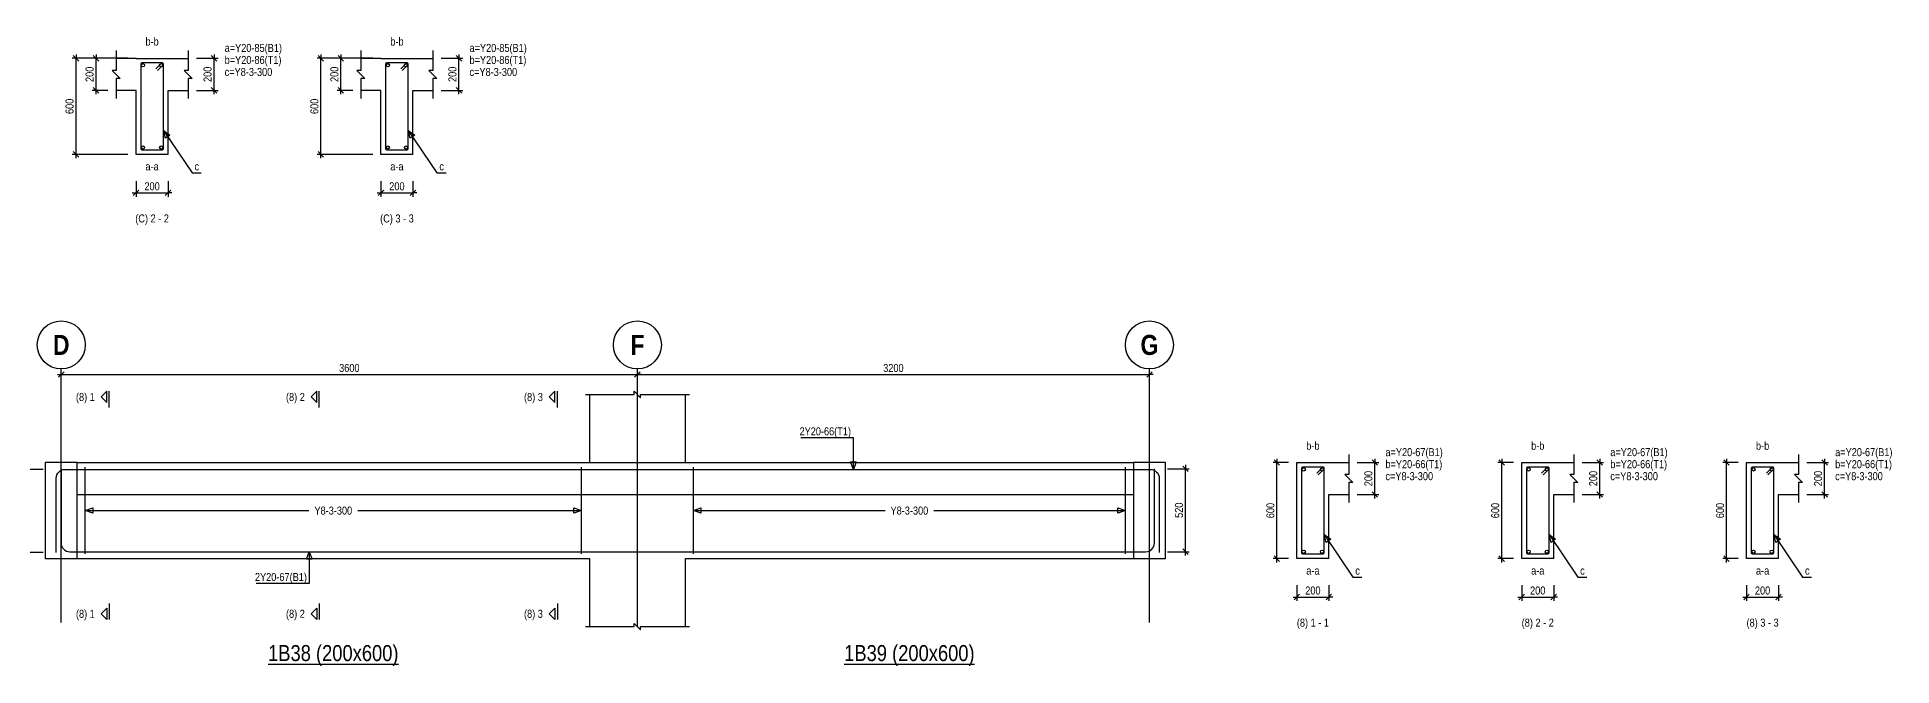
# Model space of a CAD drawing. Extents: x 0 to 206258, y -403073 to 0.
# Drawn here: x 92716 to 115897, y -343514 to -335659 of the extents above; entities that cross this region are included whole.
import ezdxf
from ezdxf.enums import TextEntityAlignment as Align
from ezdxf.lldxf.tags import DXFTag

# ---------------------------------------------------------------- set-up
doc = ezdxf.new("R2010")
doc.units = 0
doc.header["$LTSCALE"] = 1000
for name, color, linetype in [('Axis Circle(Dir 2)', 150, 'Continuous'), ('Axis Label(Dir 1)', 7, 'Continuous'), ('Axis Line(Dir 2)', 150, 'CENTER2'), ('Break Line', 5, 'Continuous'), ('Dimension Line', 5, 'Continuous'), ('Front Elevation Line', 40, 'Continuous'), ('Leader Line', 5, 'Continuous'), ('Link Line', 3, 'Continuous'), ('Rebar Label', 6, 'Continuous'), ('Rebar Line', 7, 'Continuous'), ('Section Label', 1, 'Continuous'), ('Section Line', 1, 'Continuous'), ('Top Rebar Label', 6, 'Continuous'), ('Top Rebar Line', 7, 'Continuous')]:
    doc.layers.add(name, color=color, linetype=linetype)
for name, color, linetype, true_color in [('Back Elevation Line', 191, 'HIDDEN2', 0xd4aaff), ('Beam Label(D)', 94, 'Continuous', 0x008100), ('Beam Line(D)', 112, 'Continuous', 0x00bd5e), ('Link Label', 94, 'Continuous', 0x008100)]:
    doc.layers.add(name, color=color, linetype=linetype, true_color=true_color)
doc.styles.add('Axis Label(Dir 1)', font='ARIALNB.TTF', dxfattribs={"height": 250})
doc.styles.add('Beam Label(D)', font='ARIALN.TTF', dxfattribs={"height": 200})
doc.styles.add('Dimension Text', font='ARIALN.TTF', dxfattribs={"height": 100})
doc.styles.add('Link Label', font='ARIALN.TTF', dxfattribs={"height": 100})
doc.styles.add('Rebar Label', font='ARIALN.TTF', dxfattribs={"height": 100})
doc.styles.add('Section Label', font='ARIALN.TTF', dxfattribs={"height": 100})
doc.styles.add('Top Rebar Label', font='ARIALN.TTF', dxfattribs={"height": 100})
tags = doc.linetypes.add('CENTER2', pattern=[1.125, 0.75, -0.125, 0.125, -0.125]).pattern_tags.tags
tags[10:11] = [DXFTag(74, 4), DXFTag(75, 0), DXFTag(340, '0'), DXFTag(46, 0.0), DXFTag(50, 0.0), DXFTag(44, 0.0), DXFTag(45, 0.0)]
tags[8:9] = [DXFTag(74, 4), DXFTag(75, 0), DXFTag(340, '0'), DXFTag(46, 0.0), DXFTag(50, 0.0), DXFTag(44, 0.0), DXFTag(45, 0.0)]
tags[6:7] = [DXFTag(74, 4), DXFTag(75, 0), DXFTag(340, '0'), DXFTag(46, 0.0), DXFTag(50, 0.0), DXFTag(44, 0.0), DXFTag(45, 0.0)]
tags[4:5] = [DXFTag(74, 4), DXFTag(75, 0), DXFTag(340, '0'), DXFTag(46, 0.0), DXFTag(50, 0.0), DXFTag(44, 0.0), DXFTag(45, 0.0)]
tags = doc.linetypes.add('HIDDEN2', pattern=[0.1875, 0.125, -0.0625]).pattern_tags.tags
tags[6:7] = [DXFTag(74, 4), DXFTag(75, 0), DXFTag(340, '0'), DXFTag(46, 0.0), DXFTag(50, 0.0), DXFTag(44, 0.0), DXFTag(45, 0.0)]
tags[4:5] = [DXFTag(74, 4), DXFTag(75, 0), DXFTag(340, '0'), DXFTag(46, 0.0), DXFTag(50, 0.0), DXFTag(44, 0.0), DXFTag(45, 0.0)]
doc.dimstyles.new('BEAM', dxfattribs={"dimtxt": 100, "dimasz": 30, "dimexe": 48.3, "dimexo": 103.5, "dimgap": 30, "dimtad": 1, "dimtoh": 1, "dimdec": 1, "dimlfac": 0.5, "dimdsep": 46, "dimtxsty": 'Dimension Text', "dimblk": 'PCDIM_TICK', "dimcen": 0.09, "dimclrd": 5, "dimclre": 5, "dimclrt": 5, "dimadec": 1, "dimazin": 0, "dimtp": 1, "dimtm": 1, "dimtfac": 1, "dimtdec": 4, "dimtofl": 0, "dimtmove": 0, "dimatfit": 3, "dimfxl": 1, "dimtolj": 1, "dimtzin": 0, "dimarcsym": 0})

# ---------------------------------------------------------------- blocks, each defined once
blk = doc.blocks.new('PCDIM_TICK')
at = {"layer": 'Dimension Line', "color": 0, "transparency": 33554687}
for p, q in [((1.15, 1.15), (-1.15, -1.15)), ((1.61, 0), (0, 0))]:
    blk.add_line(p, q, dxfattribs=at)
blk = doc.blocks.new('*U4063')
at = {"layer": 'Dimension Line', "color": 5, "true_color": 0x0000ff, "transparency": 16777216}
for p, q in [((94707, -335924), (94977, -335924)), ((94928, -336324), (94928, -335924)), ((94707, -336324), (94977, -336324))]:
    blk.add_line(p, q, dxfattribs=at)
at = {"layer": 'Dimension Line', "color": 5, "true_color": 0x0000ff, "transparency": 16777216, "xscale": 30, "yscale": 30}
for p, rotation in [((94928, -335924), 89.99999999999447), ((94928, -336324), 269.9999999999834)]:
    blk.add_blockref('PCDIM_TICK', p, dxfattribs=dict(at, rotation=rotation))
at = {"layer": 'Dimension Line', "color": 5, "true_color": 0x0000ff, "transparency": 16777216, "insert": (94898, -336124), "char_height": 100, "width": 182.77, "attachment_point": 8, "rotation": 90, "style": 'Dimension Text'}
blk.add_mtext('200', dxfattribs=at)
blk = doc.blocks.new('*U4064')
at = {"layer": 'Dimension Line', "color": 5, "true_color": 0x0000ff, "transparency": 16777216}
for p, q in [((93600, -335924), (93405, -335924)), ((93453, -336324), (93453, -335924)), ((93600, -336324), (93405, -336324))]:
    blk.add_line(p, q, dxfattribs=at)
at = {"layer": 'Dimension Line', "color": 5, "true_color": 0x0000ff, "transparency": 16777216, "xscale": 30, "yscale": 30}
for p, rotation in [((93453, -335924), 89.99999999999447), ((93453, -336324), 269.9999999999834)]:
    blk.add_blockref('PCDIM_TICK', p, dxfattribs=dict(at, rotation=rotation))
at = {"layer": 'Dimension Line', "color": 5, "true_color": 0x0000ff, "transparency": 16777216, "insert": (93423, -336124), "char_height": 100, "width": 182.77, "attachment_point": 8, "rotation": 90, "style": 'Dimension Text'}
blk.add_mtext('200', dxfattribs=at)
blk = doc.blocks.new('*U4065')
at = {"layer": 'Dimension Line', "color": 5, "true_color": 0x0000ff, "transparency": 16777216}
for p, q in [((93850, -335924), (93155, -335924)), ((93203, -337124), (93203, -335924)), ((93850, -337124), (93155, -337124))]:
    blk.add_line(p, q, dxfattribs=at)
at = {"layer": 'Dimension Line', "color": 5, "true_color": 0x0000ff, "transparency": 16777216, "xscale": 30, "yscale": 30}
for p, rotation in [((93203, -335924), 89.99999999999447), ((93203, -337124), 269.9999999999834)]:
    blk.add_blockref('PCDIM_TICK', p, dxfattribs=dict(at, rotation=rotation))
at = {"layer": 'Dimension Line', "color": 5, "true_color": 0x0000ff, "transparency": 16777216, "insert": (93173, -336524), "char_height": 100, "width": 181.97, "attachment_point": 8, "rotation": 90, "style": 'Dimension Text'}
blk.add_mtext('600', dxfattribs=at)
blk = doc.blocks.new('*U4066')
at = {"layer": 'Dimension Line', "color": 5, "true_color": 0x0000ff, "transparency": 16777216}
for p, q in [((93953, -337458), (93953, -337653)), ((94353, -337458), (94353, -337653)), ((93953, -337604), (94353, -337604))]:
    blk.add_line(p, q, dxfattribs=at)
at = {"layer": 'Dimension Line', "color": 5, "true_color": 0x0000ff, "transparency": 16777216, "xscale": 30, "yscale": 30, "rotation": 180.0000000000004}
blk.add_blockref('PCDIM_TICK', (93953, -337604), dxfattribs=at)
at = {"layer": 'Dimension Line', "color": 5, "true_color": 0x0000ff, "transparency": 16777216, "xscale": 30, "yscale": 30}
blk.add_blockref('PCDIM_TICK', (94353, -337604), dxfattribs=at)
at = {"layer": 'Dimension Line', "color": 5, "true_color": 0x0000ff, "transparency": 16777216, "insert": (94153, -337574), "char_height": 100, "width": 182.77, "attachment_point": 8, "style": 'Dimension Text'}
blk.add_mtext('200', dxfattribs=at)
blk = doc.blocks.new('*U4067')
at = {"layer": 'Dimension Line', "color": 5, "true_color": 0x0000ff, "transparency": 16777216}
for p, q in [((97767, -335924), (98037, -335924)), ((97988, -336324), (97988, -335924)), ((97767, -336324), (98037, -336324))]:
    blk.add_line(p, q, dxfattribs=at)
at = {"layer": 'Dimension Line', "color": 5, "true_color": 0x0000ff, "transparency": 16777216, "xscale": 30, "yscale": 30}
for p, rotation in [((97988, -335924), 89.99999999999447), ((97988, -336324), 269.9999999999834)]:
    blk.add_blockref('PCDIM_TICK', p, dxfattribs=dict(at, rotation=rotation))
at = {"layer": 'Dimension Line', "color": 5, "true_color": 0x0000ff, "transparency": 16777216, "insert": (97958, -336124), "char_height": 100, "width": 182.77, "attachment_point": 8, "rotation": 90, "style": 'Dimension Text'}
blk.add_mtext('200', dxfattribs=at)
blk = doc.blocks.new('*U4068')
at = {"layer": 'Dimension Line', "color": 5, "true_color": 0x0000ff, "transparency": 16777216}
for p, q in [((96660, -335924), (96465, -335924)), ((96513, -336324), (96513, -335924)), ((96660, -336324), (96465, -336324))]:
    blk.add_line(p, q, dxfattribs=at)
at = {"layer": 'Dimension Line', "color": 5, "true_color": 0x0000ff, "transparency": 16777216, "xscale": 30, "yscale": 30}
for p, rotation in [((96513, -335924), 89.99999999999447), ((96513, -336324), 269.9999999999834)]:
    blk.add_blockref('PCDIM_TICK', p, dxfattribs=dict(at, rotation=rotation))
at = {"layer": 'Dimension Line', "color": 5, "true_color": 0x0000ff, "transparency": 16777216, "insert": (96483, -336124), "char_height": 100, "width": 182.77, "attachment_point": 8, "rotation": 90, "style": 'Dimension Text'}
blk.add_mtext('200', dxfattribs=at)
blk = doc.blocks.new('*U4069')
at = {"layer": 'Dimension Line', "color": 5, "true_color": 0x0000ff, "transparency": 16777216}
for p, q in [((96910, -335924), (96215, -335924)), ((96263, -337124), (96263, -335924)), ((96910, -337124), (96215, -337124))]:
    blk.add_line(p, q, dxfattribs=at)
at = {"layer": 'Dimension Line', "color": 5, "true_color": 0x0000ff, "transparency": 16777216, "xscale": 30, "yscale": 30}
for p, rotation in [((96263, -335924), 89.99999999999447), ((96263, -337124), 269.9999999999834)]:
    blk.add_blockref('PCDIM_TICK', p, dxfattribs=dict(at, rotation=rotation))
at = {"layer": 'Dimension Line', "color": 5, "true_color": 0x0000ff, "transparency": 16777216, "insert": (96233, -336524), "char_height": 100, "width": 181.97, "attachment_point": 8, "rotation": 90, "style": 'Dimension Text'}
blk.add_mtext('600', dxfattribs=at)
blk = doc.blocks.new('*U4070')
at = {"layer": 'Dimension Line', "color": 5, "true_color": 0x0000ff, "transparency": 16777216}
for p, q in [((97013, -337458), (97013, -337653)), ((97413, -337458), (97413, -337653)), ((97013, -337604), (97413, -337604))]:
    blk.add_line(p, q, dxfattribs=at)
at = {"layer": 'Dimension Line', "color": 5, "true_color": 0x0000ff, "transparency": 16777216, "xscale": 30, "yscale": 30, "rotation": 180.0000000000004}
blk.add_blockref('PCDIM_TICK', (97013, -337604), dxfattribs=at)
at = {"layer": 'Dimension Line', "color": 5, "true_color": 0x0000ff, "transparency": 16777216, "xscale": 30, "yscale": 30}
blk.add_blockref('PCDIM_TICK', (97413, -337604), dxfattribs=at)
at = {"layer": 'Dimension Line', "color": 5, "true_color": 0x0000ff, "transparency": 16777216, "insert": (97213, -337574), "char_height": 100, "width": 182.77, "attachment_point": 8, "style": 'Dimension Text'}
blk.add_mtext('200', dxfattribs=at)
blk = doc.blocks.new('*U4130')
at = {"layer": 'Dimension Line', "color": 5, "true_color": 0x0000ff, "transparency": 16777216}
for p, q in [((92792, -341060), (92520, -341060)), ((92568, -342096), (92568, -341060)), ((92792, -342096), (92520, -342096))]:
    blk.add_line(p, q, dxfattribs=at)
at = {"layer": 'Dimension Line', "color": 5, "true_color": 0x0000ff, "transparency": 16777216, "xscale": 30, "yscale": 30}
for p, rotation in [((92568, -341060), 89.99999999999447), ((92568, -342096), 269.9999999999834)]:
    blk.add_blockref('PCDIM_TICK', p, dxfattribs=dict(at, rotation=rotation))
at = {"layer": 'Dimension Line', "color": 5, "true_color": 0x0000ff, "transparency": 16777216, "insert": (92538, -341578), "char_height": 100, "width": 181.5, "attachment_point": 8, "rotation": 90, "style": 'Dimension Text'}
blk.add_mtext('520', dxfattribs=at)
blk = doc.blocks.new('*U4132')
at = {"layer": 'Dimension Line', "color": 5, "true_color": 0x0000ff, "transparency": 16777216}
for p, q in [((93018, -340021), (93018, -339826)), ((100218, -340021), (100218, -339826)), ((93018, -339874), (100218, -339874))]:
    blk.add_line(p, q, dxfattribs=at)
at = {"layer": 'Dimension Line', "color": 5, "true_color": 0x0000ff, "transparency": 16777216, "xscale": 30, "yscale": 30, "rotation": 180.0000000000004}
blk.add_blockref('PCDIM_TICK', (93018, -339874), dxfattribs=at)
at = {"layer": 'Dimension Line', "color": 5, "true_color": 0x0000ff, "transparency": 16777216, "xscale": 30, "yscale": 30}
blk.add_blockref('PCDIM_TICK', (100218, -339874), dxfattribs=at)
at = {"layer": 'Dimension Line', "color": 5, "true_color": 0x0000ff, "transparency": 16777216, "insert": (96618, -339844), "char_height": 100, "width": 245.98, "attachment_point": 8, "style": 'Dimension Text'}
blk.add_mtext('3600', dxfattribs=at)
blk = doc.blocks.new('*U4133')
at = {"layer": 'Dimension Line', "color": 5, "true_color": 0x0000ff, "transparency": 16777216}
for p, q in [((109214, -340974), (109484, -340974)), ((109436, -341374), (109436, -340974)), ((109214, -341374), (109484, -341374))]:
    blk.add_line(p, q, dxfattribs=at)
at = {"layer": 'Dimension Line', "color": 5, "true_color": 0x0000ff, "transparency": 16777216, "xscale": 30, "yscale": 30}
for p, rotation in [((109436, -340974), 89.99999999999447), ((109436, -341374), 269.9999999999834)]:
    blk.add_blockref('PCDIM_TICK', p, dxfattribs=dict(at, rotation=rotation))
at = {"layer": 'Dimension Line', "color": 5, "true_color": 0x0000ff, "transparency": 16777216, "insert": (109406, -341174), "char_height": 100, "width": 182.77, "attachment_point": 8, "rotation": 90, "style": 'Dimension Text'}
blk.add_mtext('200', dxfattribs=at)
blk = doc.blocks.new('*U4134')
at = {"layer": 'Dimension Line', "color": 5, "true_color": 0x0000ff, "transparency": 16777216}
for p, q in [((108357, -340974), (108163, -340974)), ((108211, -342174), (108211, -340974)), ((108357, -342174), (108163, -342174))]:
    blk.add_line(p, q, dxfattribs=at)
at = {"layer": 'Dimension Line', "color": 5, "true_color": 0x0000ff, "transparency": 16777216, "xscale": 30, "yscale": 30}
for p, rotation in [((108211, -340974), 89.99999999999447), ((108211, -342174), 269.9999999999834)]:
    blk.add_blockref('PCDIM_TICK', p, dxfattribs=dict(at, rotation=rotation))
at = {"layer": 'Dimension Line', "color": 5, "true_color": 0x0000ff, "transparency": 16777216, "insert": (108181, -341574), "char_height": 100, "width": 181.97, "attachment_point": 8, "rotation": 90, "style": 'Dimension Text'}
blk.add_mtext('600', dxfattribs=at)
blk = doc.blocks.new('*U4135')
at = {"layer": 'Dimension Line', "color": 5, "true_color": 0x0000ff, "transparency": 16777216}
for p, q in [((108461, -342508), (108461, -342703)), ((108861, -342508), (108861, -342703)), ((108461, -342654), (108861, -342654))]:
    blk.add_line(p, q, dxfattribs=at)
at = {"layer": 'Dimension Line', "color": 5, "true_color": 0x0000ff, "transparency": 16777216, "xscale": 30, "yscale": 30, "rotation": 180.0000000000004}
blk.add_blockref('PCDIM_TICK', (108461, -342654), dxfattribs=at)
at = {"layer": 'Dimension Line', "color": 5, "true_color": 0x0000ff, "transparency": 16777216, "xscale": 30, "yscale": 30}
blk.add_blockref('PCDIM_TICK', (108861, -342654), dxfattribs=at)
at = {"layer": 'Dimension Line', "color": 5, "true_color": 0x0000ff, "transparency": 16777216, "insert": (108661, -342624), "char_height": 100, "width": 182.77, "attachment_point": 8, "style": 'Dimension Text'}
blk.add_mtext('200', dxfattribs=at)
blk = doc.blocks.new('*U4136')
at = {"layer": 'Dimension Line', "color": 5, "true_color": 0x0000ff, "transparency": 16777216}
for p, q in [((112025, -340974), (112295, -340974)), ((112246, -341374), (112246, -340974)), ((112025, -341374), (112295, -341374))]:
    blk.add_line(p, q, dxfattribs=at)
at = {"layer": 'Dimension Line', "color": 5, "true_color": 0x0000ff, "transparency": 16777216, "xscale": 30, "yscale": 30}
for p, rotation in [((112246, -340974), 89.99999999999447), ((112246, -341374), 269.9999999999834)]:
    blk.add_blockref('PCDIM_TICK', p, dxfattribs=dict(at, rotation=rotation))
at = {"layer": 'Dimension Line', "color": 5, "true_color": 0x0000ff, "transparency": 16777216, "insert": (112216, -341174), "char_height": 100, "width": 182.77, "attachment_point": 8, "rotation": 90, "style": 'Dimension Text'}
blk.add_mtext('200', dxfattribs=at)
blk = doc.blocks.new('*U4137')
at = {"layer": 'Dimension Line', "color": 5, "true_color": 0x0000ff, "transparency": 16777216}
for p, q in [((111168, -340974), (110973, -340974)), ((111021, -342174), (111021, -340974)), ((111168, -342174), (110973, -342174))]:
    blk.add_line(p, q, dxfattribs=at)
at = {"layer": 'Dimension Line', "color": 5, "true_color": 0x0000ff, "transparency": 16777216, "xscale": 30, "yscale": 30}
for p, rotation in [((111021, -340974), 89.99999999999447), ((111021, -342174), 269.9999999999834)]:
    blk.add_blockref('PCDIM_TICK', p, dxfattribs=dict(at, rotation=rotation))
at = {"layer": 'Dimension Line', "color": 5, "true_color": 0x0000ff, "transparency": 16777216, "insert": (110991, -341574), "char_height": 100, "width": 181.97, "attachment_point": 8, "rotation": 90, "style": 'Dimension Text'}
blk.add_mtext('600', dxfattribs=at)
blk = doc.blocks.new('*U4138')
at = {"layer": 'Dimension Line', "color": 5, "true_color": 0x0000ff, "transparency": 16777216}
for p, q in [((111271, -342508), (111271, -342703)), ((111671, -342508), (111671, -342703)), ((111271, -342654), (111671, -342654))]:
    blk.add_line(p, q, dxfattribs=at)
at = {"layer": 'Dimension Line', "color": 5, "true_color": 0x0000ff, "transparency": 16777216, "xscale": 30, "yscale": 30, "rotation": 180.0000000000004}
blk.add_blockref('PCDIM_TICK', (111271, -342654), dxfattribs=at)
at = {"layer": 'Dimension Line', "color": 5, "true_color": 0x0000ff, "transparency": 16777216, "xscale": 30, "yscale": 30}
blk.add_blockref('PCDIM_TICK', (111671, -342654), dxfattribs=at)
at = {"layer": 'Dimension Line', "color": 5, "true_color": 0x0000ff, "transparency": 16777216, "insert": (111471, -342624), "char_height": 100, "width": 182.77, "attachment_point": 8, "style": 'Dimension Text'}
blk.add_mtext('200', dxfattribs=at)
blk = doc.blocks.new('*U4139')
at = {"layer": 'Dimension Line', "color": 5, "true_color": 0x0000ff, "transparency": 16777216}
for p, q in [((114835, -340974), (115105, -340974)), ((115056, -341374), (115056, -340974)), ((114835, -341374), (115105, -341374))]:
    blk.add_line(p, q, dxfattribs=at)
at = {"layer": 'Dimension Line', "color": 5, "true_color": 0x0000ff, "transparency": 16777216, "xscale": 30, "yscale": 30}
for p, rotation in [((115056, -340974), 89.99999999999447), ((115056, -341374), 269.9999999999834)]:
    blk.add_blockref('PCDIM_TICK', p, dxfattribs=dict(at, rotation=rotation))
at = {"layer": 'Dimension Line', "color": 5, "true_color": 0x0000ff, "transparency": 16777216, "insert": (115026, -341174), "char_height": 100, "width": 182.77, "attachment_point": 8, "rotation": 90, "style": 'Dimension Text'}
blk.add_mtext('200', dxfattribs=at)
blk = doc.blocks.new('*U4140')
at = {"layer": 'Dimension Line', "color": 5, "true_color": 0x0000ff, "transparency": 16777216}
for p, q in [((113978, -340974), (113783, -340974)), ((113831, -342174), (113831, -340974)), ((113978, -342174), (113783, -342174))]:
    blk.add_line(p, q, dxfattribs=at)
at = {"layer": 'Dimension Line', "color": 5, "true_color": 0x0000ff, "transparency": 16777216, "xscale": 30, "yscale": 30}
for p, rotation in [((113831, -340974), 89.99999999999447), ((113831, -342174), 269.9999999999834)]:
    blk.add_blockref('PCDIM_TICK', p, dxfattribs=dict(at, rotation=rotation))
at = {"layer": 'Dimension Line', "color": 5, "true_color": 0x0000ff, "transparency": 16777216, "insert": (113801, -341574), "char_height": 100, "width": 181.97, "attachment_point": 8, "rotation": 90, "style": 'Dimension Text'}
blk.add_mtext('600', dxfattribs=at)
blk = doc.blocks.new('*U4141')
at = {"layer": 'Dimension Line', "color": 5, "true_color": 0x0000ff, "transparency": 16777216}
for p, q in [((114081, -342508), (114081, -342703)), ((114481, -342508), (114481, -342703)), ((114081, -342654), (114481, -342654))]:
    blk.add_line(p, q, dxfattribs=at)
at = {"layer": 'Dimension Line', "color": 5, "true_color": 0x0000ff, "transparency": 16777216, "xscale": 30, "yscale": 30, "rotation": 180.0000000000004}
blk.add_blockref('PCDIM_TICK', (114081, -342654), dxfattribs=at)
at = {"layer": 'Dimension Line', "color": 5, "true_color": 0x0000ff, "transparency": 16777216, "xscale": 30, "yscale": 30}
blk.add_blockref('PCDIM_TICK', (114481, -342654), dxfattribs=at)
at = {"layer": 'Dimension Line', "color": 5, "true_color": 0x0000ff, "transparency": 16777216, "insert": (114281, -342624), "char_height": 100, "width": 182.77, "attachment_point": 8, "style": 'Dimension Text'}
blk.add_mtext('200', dxfattribs=at)
blk = doc.blocks.new('*U4142')
at = {"layer": 'Dimension Line', "color": 5, "true_color": 0x0000ff, "transparency": 16777216}
for p, q in [((106843, -341052), (107116, -341052)), ((107068, -342088), (107068, -341052)), ((106843, -342088), (107116, -342088))]:
    blk.add_line(p, q, dxfattribs=at)
at = {"layer": 'Dimension Line', "color": 5, "true_color": 0x0000ff, "transparency": 16777216, "xscale": 30, "yscale": 30}
for p, rotation in [((107068, -341052), 89.99999999999447), ((107068, -342088), 269.9999999999834)]:
    blk.add_blockref('PCDIM_TICK', p, dxfattribs=dict(at, rotation=rotation))
at = {"layer": 'Dimension Line', "color": 5, "true_color": 0x0000ff, "transparency": 16777216, "insert": (107038, -341570), "char_height": 100, "width": 181.5, "attachment_point": 8, "rotation": 90, "style": 'Dimension Text'}
blk.add_mtext('520', dxfattribs=at)
blk = doc.blocks.new('*U4143')
at = {"layer": 'Dimension Line', "color": 5, "true_color": 0x0000ff, "transparency": 16777216}
for p, q in [((100218, -340021), (100218, -339826)), ((106618, -340021), (106618, -339826)), ((100218, -339874), (106618, -339874))]:
    blk.add_line(p, q, dxfattribs=at)
at = {"layer": 'Dimension Line', "color": 5, "true_color": 0x0000ff, "transparency": 16777216, "xscale": 30, "yscale": 30, "rotation": 180.0000000000004}
blk.add_blockref('PCDIM_TICK', (100218, -339874), dxfattribs=at)
at = {"layer": 'Dimension Line', "color": 5, "true_color": 0x0000ff, "transparency": 16777216, "xscale": 30, "yscale": 30}
blk.add_blockref('PCDIM_TICK', (106618, -339874), dxfattribs=at)
at = {"layer": 'Dimension Line', "color": 5, "true_color": 0x0000ff, "transparency": 16777216, "insert": (103418, -339844), "char_height": 100, "width": 245.98, "attachment_point": 8, "style": 'Dimension Text'}
blk.add_mtext('3200', dxfattribs=at)

msp = doc.modelspace()

# ---------------------------------------------------------------- linework, layer by layer
at = {"layer": 'Axis Circle(Dir 2)', "transparency": 33554687}
for centre in [(93017.963, -339504.284), (100217.963, -339504.284), (106617.963, -339504.284)]:
    msp.add_circle(centre, 300, dxfattribs=at)
at = {"layer": 'Axis Line(Dir 2)', "transparency": 33554687}
for points in [[(93017.963, -342974.284), (93017.963, -339804.284)], [(100217.963, -343024.284), (100217.963, -339804.284)], [(106617.963, -342974.284), (106617.963, -339804.284)]]:
    msp.add_lwpolyline(points, dxfattribs=at)
at = {"layer": 'Back Elevation Line', "transparency": 33554687}
for points in [[(93217.963, -340974.284), (92817.963, -340974.284)], [(92817.963, -340974.284), (92817.963, -342174.284)], [(93217.963, -340974.284), (106417.963, -340974.284)], [(106817.963, -340974.284), (106417.963, -340974.284)], [(106817.963, -342174.284), (106817.963, -340974.284)], [(93217.963, -342174.284), (93217.963, -341374.284)], [(93217.963, -341374.284), (106417.963, -341374.284)], [(106417.963, -341374.284), (106417.963, -342174.284)], [(92817.963, -342174.284), (93217.963, -342174.284)], [(106417.963, -342174.284), (106817.963, -342174.284)]]:
    msp.add_lwpolyline(points, dxfattribs=at)
at = {"layer": 'Beam Line(D)', "transparency": 33554687}
for points in [[(93953.204, -335924.284), (93703.204, -335924.284)], [(93953.204, -335924.284), (94353.204, -335924.284)], [(93953.204, -335924.284), (93953.204, -335924.284)], [(94353.204, -335924.284), (94353.204, -335924.284)], [(94353.204, -335924.284), (94603.204, -335924.284)], [(97013.443, -335924.284), (96763.443, -335924.284)], [(97013.443, -335924.284), (97413.443, -335924.284)], [(97013.443, -335924.284), (97013.443, -335924.284)], [(97413.443, -335924.284), (97413.443, -335924.284)], [(97413.443, -335924.284), (97663.443, -335924.284)], [(94353.204, -337124.284), (93953.204, -337124.284), (93953.204, -336324.284), (93703.204, -336324.284)], [(94353.204, -337124.284), (94353.204, -336324.284), (94603.204, -336324.284)], [(97413.443, -337124.284), (97013.443, -337124.284), (97013.443, -336324.284), (96763.443, -336324.284)], [(97413.443, -337124.284), (97413.443, -336324.284), (97663.443, -336324.284)], [(99617.963, -340124.284), (99617.963, -340974.284)], [(100817.963, -340974.284), (100817.964, -340124.284)], [(92817.963, -340974.284), (92817.963, -342174.284)], [(93217.963, -340974.284), (92817.963, -340974.284)], [(93217.963, -340974.284), (99617.963, -340974.284)], [(100817.963, -340974.284), (106417.963, -340974.284)], [(106817.963, -340974.284), (106417.963, -340974.284)], [(106817.963, -342174.284), (106817.963, -340974.284)], [(108460.964, -340974.284), (108860.964, -340974.284)], [(108860.964, -342174.284), (108460.964, -342174.284), (108460.964, -340974.284)], [(108860.964, -340974.284), (108860.964, -340974.284)], [(108860.964, -340974.284), (109110.964, -340974.284)], [(111271.202, -340974.284), (111671.202, -340974.284)], [(111671.202, -342174.284), (111271.202, -342174.284), (111271.202, -340974.284)], [(111671.202, -340974.284), (111671.202, -340974.284)], [(111671.202, -340974.284), (111921.202, -340974.284)], [(114081.441, -340974.284), (114481.441, -340974.284)], [(114481.441, -342174.284), (114081.441, -342174.284), (114081.441, -340974.284)], [(114481.441, -340974.284), (114481.441, -340974.284)], [(114481.441, -340974.284), (114731.441, -340974.284)], [(108860.964, -342174.284), (108860.964, -341374.284), (109110.964, -341374.284)], [(111671.202, -342174.284), (111671.202, -341374.284), (111921.202, -341374.284)], [(114481.441, -342174.284), (114481.441, -341374.284), (114731.441, -341374.284)], [(92817.963, -342174.284), (93217.963, -342174.284)], [(93217.963, -342174.284), (99617.963, -342174.284)], [(99617.963, -342174.284), (99617.963, -343024.284)], [(100817.964, -343024.284), (100817.964, -342174.284)], [(100817.964, -342174.284), (106417.963, -342174.284)], [(106417.963, -342174.284), (106817.963, -342174.284)]]:
    msp.add_lwpolyline(points, dxfattribs=at)
at = {"layer": 'Break Line', "transparency": 33554687}
for points in [[(93703.204, -335824.284), (93703.204, -336074.284), (93653.204, -336074.284), (93753.204, -336174.284), (93703.204, -336174.284), (93703.204, -336424.284)], [(94603.204, -335824.284), (94603.204, -336074.284), (94553.204, -336074.284), (94653.204, -336174.284), (94603.204, -336174.284), (94603.204, -336424.284)], [(96763.443, -335824.284), (96763.443, -336074.284), (96713.443, -336074.284), (96813.443, -336174.284), (96763.443, -336174.284), (96763.443, -336424.284)], [(97663.443, -335824.284), (97663.443, -336074.284), (97613.443, -336074.284), (97713.443, -336174.284), (97663.443, -336174.284), (97663.443, -336424.284)], [(99567.963, -340124.284), (100177.963, -340124.284), (100177.963, -340084.284), (100257.963, -340164.284), (100257.963, -340124.284), (100867.964, -340124.284)], [(109110.964, -340874.284), (109110.964, -341124.284), (109060.964, -341124.284), (109160.964, -341224.284), (109110.964, -341224.284), (109110.964, -341474.284)], [(111921.202, -340874.284), (111921.202, -341124.284), (111871.202, -341124.284), (111971.202, -341224.284), (111921.202, -341224.284), (111921.202, -341474.284)], [(114731.441, -340874.284), (114731.441, -341124.284), (114681.441, -341124.284), (114781.441, -341224.284), (114731.441, -341224.284), (114731.441, -341474.284)], [(99567.963, -343024.284), (100177.963, -343024.284), (100177.963, -342984.284), (100257.963, -343064.284), (100257.963, -343024.284), (100867.964, -343024.284)]]:
    msp.add_lwpolyline(points, dxfattribs=at)
at = {"layer": 'Front Elevation Line', "transparency": 33554687}
for points in [[(93217.963, -340974.284), (92817.963, -340974.284)], [(92817.963, -340974.284), (92817.963, -342174.284)], [(93217.963, -342174.284), (93217.963, -340974.284)], [(106817.963, -340974.284), (106417.963, -340974.284)], [(106417.963, -340974.284), (106417.963, -342174.284)], [(106817.963, -342174.284), (106817.963, -340974.284)], [(92817.963, -342174.284), (93217.963, -342174.284)], [(106417.963, -342174.284), (106817.963, -342174.284)]]:
    msp.add_lwpolyline(points, dxfattribs=at)
at = {"layer": 'Leader Line', "transparency": 33554687}
for points in [[(94376.143, -336883.006), (94319.459, -336921.294), (94295.203, -336824.281), (94376.143, -336883.006)], [(94295.203, -336824.281), (94653.204, -337354.284), (94766.334, -337354.284)], [(97436.385, -336883.011), (97379.701, -336921.3), (97355.445, -336824.286), (97436.385, -336883.011)], [(97355.445, -336824.286), (97713.443, -337354.284), (97826.572, -337354.284)], [(102917.963, -341060.284), (102917.963, -340664.284), (102262.972, -340664.284)], [(102883.761, -340966.314), (102952.165, -340966.314), (102917.963, -341060.284), (102883.761, -340966.314)], [(93317.963, -341574.284), (93411.933, -341540.082), (93411.933, -341608.486), (93317.963, -341574.284), (96113.319, -341574.284)], [(96722.607, -341574.284), (99517.963, -341574.284), (99423.994, -341608.486), (99423.994, -341540.082), (99517.963, -341574.284)], [(100917.964, -341574.284), (101011.933, -341540.082), (101011.933, -341608.486), (100917.964, -341574.284), (103313.32, -341574.284)], [(103922.608, -341574.284), (106317.964, -341574.284), (106223.994, -341608.486), (106223.994, -341540.082), (106317.964, -341574.284)], [(108883.904, -341933.009), (108827.22, -341971.297), (108802.964, -341874.284), (108883.904, -341933.009)], [(108802.964, -341874.284), (109160.964, -342404.284), (109274.093, -342404.284)], [(111694.142, -341933.008), (111637.458, -341971.297), (111613.202, -341874.283), (111694.142, -341933.008)], [(111613.202, -341874.283), (111971.202, -342404.284), (112084.331, -342404.284)], [(114504.381, -341933.008), (114447.697, -341971.296), (114423.44, -341874.283), (114504.381, -341933.008)], [(114423.44, -341874.283), (114781.441, -342404.284), (114894.57, -342404.284)], [(96117.963, -342088.284), (96117.963, -342484.284), (95455.29, -342484.284)], [(96152.165, -342182.253), (96083.761, -342182.253), (96117.963, -342088.284), (96152.165, -342182.253)]]:
    msp.add_lwpolyline(points, dxfattribs=at)
at = {"layer": 'Link Line', "transparency": 33554687}
for p, q in [((93317.963, -342116.284), (93317.963, -341032.284)), ((99517.963, -342116.284), (99517.963, -341032.284)), ((100917.964, -342116.284), (100917.964, -341032.284)), ((106317.964, -342116.284), (106317.964, -341032.284))]:
    msp.add_line(p, q, dxfattribs=at)
for points in [[(94220.393, -336076.894), (94291.104, -336006.183, 0.668178638), (94281.204, -335982.284), (94025.204, -335982.284, 0.414213562), (94011.204, -335996.284), (94011.204, -337052.284, 0.414213562), (94025.204, -337066.284), (94281.204, -337066.284, 0.414213562), (94295.204, -337052.284), (94295.204, -335996.284, 0.668178638), (94271.305, -335986.384), (94200.594, -336057.095)], [(97280.632, -336076.894), (97351.343, -336006.183, 0.668178638), (97341.443, -335982.284), (97085.443, -335982.284, 0.414213562), (97071.443, -335996.284), (97071.443, -337052.284, 0.414213562), (97085.443, -337066.284), (97341.443, -337066.284, 0.414213562), (97355.443, -337052.284), (97355.443, -335996.284, 0.668178638), (97331.544, -335986.384), (97260.833, -336057.095)], [(108728.152, -341126.894), (108798.863, -341056.183, 0.668178638), (108788.964, -341032.284), (108532.964, -341032.284, 0.414213562), (108518.964, -341046.284), (108518.964, -342102.284, 0.414213562), (108532.964, -342116.284), (108788.964, -342116.284, 0.414213562), (108802.964, -342102.284), (108802.964, -341046.284, 0.668178638), (108779.064, -341036.384), (108708.353, -341107.095)], [(111538.391, -341126.894), (111609.102, -341056.183, 0.668178638), (111599.202, -341032.284), (111343.202, -341032.284, 0.414213562), (111329.202, -341046.284), (111329.202, -342102.284, 0.414213562), (111343.202, -342116.284), (111599.202, -342116.284, 0.414213562), (111613.202, -342102.284), (111613.202, -341046.284, 0.668178638), (111589.303, -341036.384), (111518.592, -341107.095)], [(114348.63, -341126.894), (114419.34, -341056.183, 0.668178638), (114409.441, -341032.284), (114153.441, -341032.284, 0.414213562), (114139.441, -341046.284), (114139.441, -342102.284, 0.414213562), (114153.441, -342116.284), (114409.441, -342116.284, 0.414213562), (114423.441, -342102.284), (114423.441, -341046.284, 0.668178638), (114399.541, -341036.384), (114328.831, -341107.095)]]:
    msp.add_lwpolyline(points, format="xyb", dxfattribs=at)
at = {"layer": 'Rebar Line', "transparency": 33554687}
msp.add_lwpolyline([(93015.963, -341052.284), (93015.963, -341978.328, 0.414213562), (93125.919, -342088.284), (106570.008, -342088.284, 0.414213543), (106679.964, -341978.328), (106679.964, -341052.284)], format="xyb", dxfattribs=at)
for centre in [(94039.204, -336010.284), (94267.204, -336010.284), (97099.443, -336010.284), (97327.443, -336010.284), (94039.204, -337038.284), (94267.204, -337038.284), (97099.443, -337038.284), (97327.443, -337038.284), (108546.964, -341060.284), (108774.964, -341060.284), (111357.202, -341060.284), (111585.202, -341060.284), (114167.441, -341060.284), (114395.441, -341060.284), (108546.964, -342088.284), (108774.964, -342088.284), (111357.202, -342088.284), (111585.202, -342088.284), (114167.441, -342088.284), (114395.441, -342088.284)]:
    msp.add_circle(centre, 20, dxfattribs=at)
at = {"layer": 'Section Line', "transparency": 33554687}
for points in [[(93587.963, -340084.284), (93517.253, -340154.994), (93587.963, -340225.705), (93587.963, -340084.284)], [(93617.963, -340284.284), (93617.963, -340084.284)], [(96212.963, -340084.284), (96142.253, -340154.994), (96212.963, -340225.705), (96212.963, -340084.284)], [(96242.963, -340284.284), (96242.963, -340084.284)], [(99187.963, -340084.284), (99117.253, -340154.994), (99187.963, -340225.705), (99187.963, -340084.284)], [(99217.963, -340284.284), (99217.963, -340084.284)], [(93587.963, -342934.284), (93587.963, -342934.284), (93517.253, -342863.573), (93587.963, -342792.862), (93587.963, -342934.284)], [(93617.963, -342734.284), (93617.963, -342934.284)], [(96212.963, -342934.284), (96212.963, -342934.284), (96142.253, -342863.573), (96212.963, -342792.862), (96212.963, -342934.284)], [(96242.963, -342734.284), (96242.963, -342934.284)], [(99187.963, -342934.284), (99187.963, -342934.284), (99117.253, -342863.573), (99187.963, -342792.862), (99187.963, -342934.284)], [(99217.963, -342734.284), (99217.963, -342934.284)]]:
    msp.add_lwpolyline(points, dxfattribs=at)
at = {"layer": 'Top Rebar Line', "transparency": 33554687}
msp.add_lwpolyline([(92955.963, -342096.284), (92955.963, -341170.239, -0.414213562), (93065.919, -341060.284), (106630.008, -341060.284, -0.414213562), (106739.964, -341170.239), (106739.964, -342096.284)], format="xyb", dxfattribs=at)

# ---------------------------------------------------------------- texts
at = {"layer": 'Axis Label(Dir 1)', "transparency": 33554687, "style": 'Axis Label(Dir 1)'}
for s, p in [('G', (106617.963, -339504.284)), ('D', (93017.963, -339504.284)), ('F', (100217.963, -339504.284))]:
    msp.add_text(s, height=250, dxfattribs=at).set_placement(p, align=Align.MIDDLE_CENTER)
at = {"layer": 'Beam Label(D)', "transparency": 33554687, "style": 'Beam Label(D)'}
for s, p in [('%%U1B38 (200x600)', (96417.963, -343254.284)), ('%%U1B39 (200x600)', (103617.963, -343254.284))]:
    msp.add_text(s, height=200, dxfattribs=at).set_placement(p, align=Align.TOP_CENTER)
at = {"layer": 'Link Label', "transparency": 33554687, "style": 'Link Label'}
for s, p in [(' c=Y8-3-300', (95028.204, -336144.284)), (' c=Y8-3-300', (98088.443, -336144.284)), ('c', (94683.204, -337324.284)), ('c', (97743.443, -337324.284)), (' c=Y8-3-300', (109535.964, -341194.284)), (' c=Y8-3-300', (112346.202, -341194.284)), (' c=Y8-3-300', (115156.441, -341194.284)), ('c', (109190.964, -342374.284)), ('c', (112001.202, -342374.284)), ('c', (114811.441, -342374.284))]:
    msp.add_text(s, height=100, dxfattribs=at).set_placement(p)
for p in [(96417.963, -341574.284), (103617.964, -341574.284)]:
    msp.add_text('Y8-3-300', height=100, dxfattribs=at).set_placement(p, align=Align.MIDDLE_CENTER)
at = {"layer": 'Rebar Label', "transparency": 33554687, "style": 'Rebar Label'}
for s, p in [('b-b', (94153.204, -335794.284)), ('b-b', (97213.443, -335794.284)), ('a-a', (94153.204, -337354.284)), ('a-a', (97213.443, -337354.284)), ('b-b', (108660.964, -340844.284)), ('b-b', (111471.202, -340844.284)), ('b-b', (114281.441, -340844.284)), ('a-a', (108660.964, -342404.284)), ('a-a', (111471.202, -342404.284)), ('a-a', (114281.441, -342404.284))]:
    msp.add_text(s, height=100, dxfattribs=at).set_placement(p, align=Align.BOTTOM_CENTER)
for s, p in [(' a=Y20-85(B1)', (95028.204, -335844.284)), (' a=Y20-85(B1)', (98088.443, -335844.284)), (' a=Y20-67(B1)', (109535.964, -340894.284)), (' a=Y20-67(B1)', (112346.202, -340894.284)), (' a=Y20-67(B1)', (115156.441, -340894.284))]:
    msp.add_text(s, height=100, dxfattribs=at).set_placement(p)
msp.add_text(' 2Y20-67(B1)', height=100, dxfattribs=at).set_placement((96087.963, -342454.284), align=Align.RIGHT)
at = {"layer": 'Section Label', "transparency": 33554687, "style": 'Section Label'}
for s, p in [('(C) 2 - 2', (94153.204, -338004.284)), ('(C) 3 - 3', (97213.443, -338004.284)), ('(8) 1 - 1', (108660.964, -343054.284)), ('(8) 2 - 2', (111471.202, -343054.284)), ('(8) 3 - 3', (114281.441, -343054.284))]:
    msp.add_text(s, height=100, dxfattribs=at).set_placement(p, align=Align.BOTTOM_CENTER)
for s, p in [('(8) 1', (93437.253, -340154.994)), ('(8) 2', (96062.253, -340154.994)), ('(8) 3', (99037.253, -340154.994)), ('(8) 1', (93437.253, -342863.573)), ('(8) 2', (96062.253, -342863.573)), ('(8) 3', (99037.253, -342863.573))]:
    msp.add_text(s, height=100, dxfattribs=at).set_placement(p, align=Align.MIDDLE_RIGHT)
at = {"layer": 'Top Rebar Label', "transparency": 33554687, "style": 'Top Rebar Label'}
for s, p in [(' b=Y20-86(T1)', (95028.204, -335994.284)), (' b=Y20-86(T1)', (98088.443, -335994.284)), (' b=Y20-66(T1)', (109535.964, -341044.284)), (' b=Y20-66(T1)', (112346.202, -341044.284)), (' b=Y20-66(T1)', (115156.441, -341044.284))]:
    msp.add_text(s, height=100, dxfattribs=at).set_placement(p)
msp.add_text(' 2Y20-66(T1)', height=100, dxfattribs=at).set_placement((102887.963, -340634.284), align=Align.RIGHT)

# ---------------------------------------------------------------- dimensions: what is measured, and where the dimension line sits
at = {"layer": 'Dimension Line', "transparency": 33554687}
for base, p1, p2, text, picture, middle in [((93203.204, -336524.284), (93953.204, -337124.284), (93953.204, -335924.284), '600', '*U4065', (93203.204, -336524.284)), ((93453.204, -336124.284), (93703.204, -336324.284), (93703.204, -335924.284), '200', '*U4064', (93453.204, -336124.284)), ((94928.204, -336124.284), (94603.204, -336324.284), (94603.204, -335924.284), '200', '*U4063', (94928.204, -336124.284)), ((96263.443, -336524.284), (97013.443, -337124.284), (97013.443, -335924.284), '600', '*U4069', (96263.443, -336524.284)), ((96513.443, -336124.284), (96763.443, -336324.284), (96763.443, -335924.284), '200', '*U4068', (96513.443, -336124.284)), ((97988.443, -336124.284), (97663.443, -336324.284), (97663.443, -335924.284), '200', '*U4067', (97988.443, -336124.284)), ((108210.964, -341574.284), (108460.964, -342174.284), (108460.964, -340974.284), '600', '*U4134', (108210.964, -341574.284)), ((109435.964, -341174.284), (109110.964, -341374.284), (109110.964, -340974.284), '200', '*U4133', (109435.964, -341174.284)), ((111021.202, -341574.284), (111271.202, -342174.284), (111271.202, -340974.284), '600', '*U4137', (111021.202, -341574.284)), ((112246.202, -341174.284), (111921.202, -341374.284), (111921.202, -340974.284), '200', '*U4136', (112246.202, -341174.284)), ((113831.441, -341574.284), (114081.441, -342174.284), (114081.441, -340974.284), '600', '*U4140', (113831.441, -341574.284)), ((115056.441, -341174.284), (114731.441, -341374.284), (114731.441, -340974.284), '200', '*U4139', (115056.441, -341174.284)), ((92567.963, -341578.284), (92895.963, -342096.284), (92895.963, -341060.284), '520', '*U4130', (92567.963, -341578.284)), ((107067.964, -341570.284), (106739.964, -342088.284), (106739.964, -341052.284), '520', '*U4142', (107067.964, -341570.284))]:
    dim = msp.add_linear_dim(base=base, p1=p1, p2=p2, angle=90, text=text, dimstyle='BEAM', override={"dimscale": 1, "dimtxt": 100, "dimasz": 30, "dimexe": 48.3, "dimexo": 103.5, "dimgap": 30, "dimtad": 1, "dimtih": 0, "dimdec": 1, "dimlfac": 0.5, "dimzin": 8, "dimlunit": 2, "dimpost": '', "dimtxsty": 'Dimension Text', "dimblk": 'PCDIM_TICK', "dimse1": 0, "dimse2": 0, "dimsd2": 0, "dimclrd": 5, "dimclre": 5, "dimclrt": 5, "dimaunit": 0, "dimadec": 1, "dimazin": 0, "dimtol": 0, "dimtp": 1, "dimtm": 1, "dimtmove": 0}, dxfattribs=at)
    dim.commit()
    dim.dimension.update_dxf_attribs({"geometry": picture, "text_midpoint": middle})
for base, p1, p2, text, picture, middle in [((94153.204, -337604.284), (93953.204, -337354.284), (94353.204, -337354.284), '200', '*U4066', (94153.204, -337604.284)), ((97213.443, -337604.284), (97013.443, -337354.284), (97413.443, -337354.284), '200', '*U4070', (97213.443, -337604.284)), ((96617.963, -339874.284), (93017.963, -340124.284), (100217.963, -340124.284), '3600', '*U4132', (96617.963, -339874.284)), ((103417.963, -339874.284), (100217.963, -340124.284), (106617.963, -340124.284), '3200', '*U4143', (103417.963, -339874.284)), ((108660.964, -342654.284), (108460.964, -342404.284), (108860.964, -342404.284), '200', '*U4135', (108660.964, -342654.284)), ((111471.202, -342654.284), (111271.202, -342404.284), (111671.202, -342404.284), '200', '*U4138', (111471.202, -342654.284)), ((114281.441, -342654.284), (114081.441, -342404.284), (114481.441, -342404.284), '200', '*U4141', (114281.441, -342654.284))]:
    dim = msp.add_linear_dim(base=base, p1=p1, p2=p2, text=text, dimstyle='BEAM', override={"dimscale": 1, "dimtxt": 100, "dimasz": 30, "dimexe": 48.3, "dimexo": 103.5, "dimgap": 30, "dimtad": 1, "dimtih": 0, "dimdec": 1, "dimlfac": 0.5, "dimzin": 8, "dimlunit": 2, "dimpost": '', "dimtxsty": 'Dimension Text', "dimblk": 'PCDIM_TICK', "dimse1": 0, "dimse2": 0, "dimsd2": 0, "dimclrd": 5, "dimclre": 5, "dimclrt": 5, "dimaunit": 0, "dimadec": 1, "dimazin": 0, "dimtol": 0, "dimtp": 1, "dimtm": 1, "dimtmove": 0}, dxfattribs=at)
    dim.commit()
    dim.dimension.update_dxf_attribs({"geometry": picture, "text_midpoint": middle})

doc.saveas('drawing.dxf')
